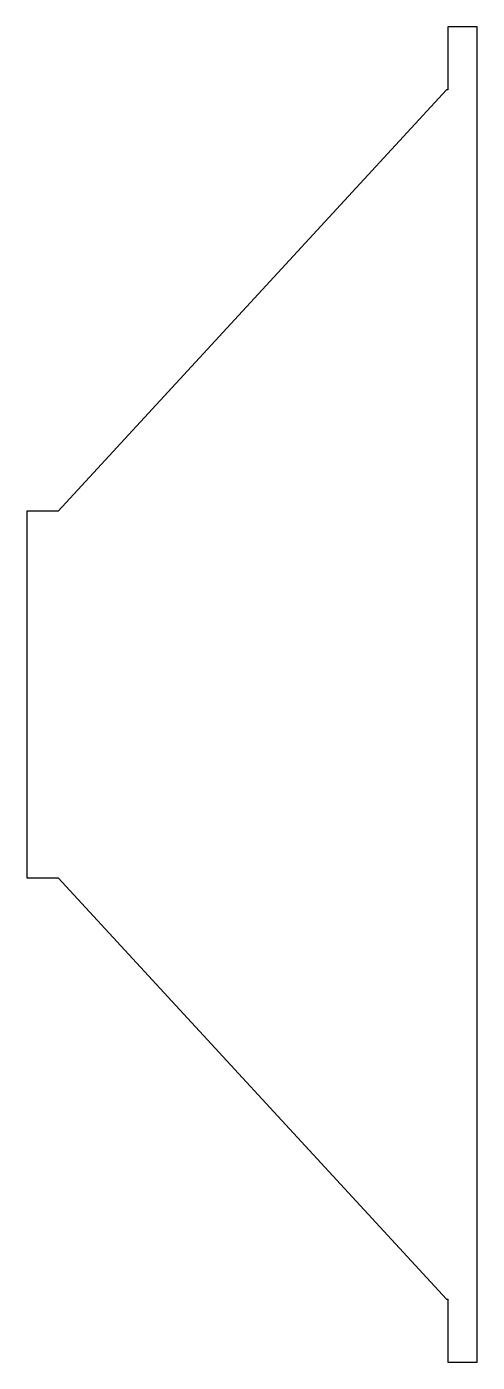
# Model space of a CAD drawing. Header units: millimetres. Extents: x -78 to 229, y -151 to 759.
import ezdxf

# ---------------------------------------------------------------- set-up
doc = ezdxf.new("R2010")
doc.units = ezdxf.units.MM
doc.linetypes.add('K5LT_BASIC', pattern=[0])
doc.layers.add('Системный слой', color=7, linetype='Continuous')

msp = doc.modelspace()

# ---------------------------------------------------------------- linework, layer by layer
at = {"layer": 'Системный слой', "color": 150, "linetype": 'K5LT_BASIC', "lineweight": 30}
for p, q in [((208.68, 759.42), (208.68, 716.42)), ((228.68, 759.42), (208.68, 759.42)), ((228.68, 759.42), (228.68, 759.42)), ((228.68, -150.58), (228.68, 759.42)), ((228.68, -150.58), (228.68, 759.42)), ((207.72, 716.42), (-56.9, 429.42)), ((208.68, 716.42), (207.72, 716.42)), ((-58.45, 429.42), (-78.45, 429.42)), ((-78.45, 429.42), (-78.45, 179.42)), ((-56.9, 429.42), (-58.45, 429.42)), ((-78.45, 179.42), (-58.45, 179.42)), ((-58.45, 179.42), (-56.9, 179.42)), ((-56.9, 179.42), (207.72, -107.58)), ((207.72, -107.58), (208.68, -107.58)), ((208.68, -107.58), (208.68, -150.58)), ((208.68, -150.58), (228.68, -150.58)), ((228.68, -150.58), (228.68, -150.58))]:
    msp.add_line(p, q, dxfattribs=at)

doc.saveas('drawing.dxf')
